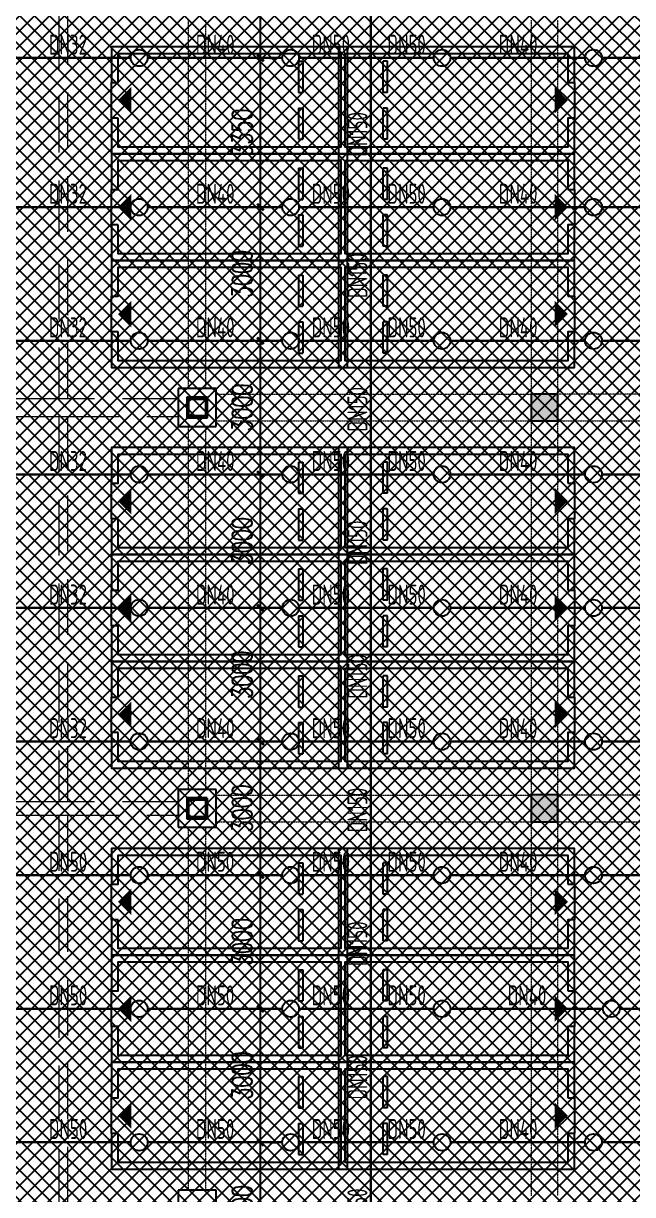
# Model space of a CAD drawing. Extents: x 6824721 to 16538177, y 2478193 to 6665639.
# Drawn here: x 8780966 to 8794641, y 2838028 to 2864327 of the extents above; entities that cross this region are included whole.
import ezdxf

# ---------------------------------------------------------------- set-up
doc = ezdxf.new("R2010")
doc.units = 0
doc.header["$LTSCALE"] = 10
doc.linetypes.add('DASH', pattern=[0.35, 0.25, -0.1])
doc.linetypes.add('短虚线', pattern=[187.5, 125, -62.5])
for name, color, linetype in [('0-wo', 8, 'Continuous'), ('00-停车位', 67, 'Continuous'), ('PUB_HATCH', 8, 'Continuous'), ('S-梁-虚线', 4, 'DASH'), ('W-EQUIP_喷头', 7, 'Continuous'), ('W-PIPE-喷淋中', 6, 'Continuous'), ('W-TEXT_喷淋', 7, 'Continuous'), ('W-TWT_DIM', 3, 'Continuous')]:
    doc.layers.add(name, color=color, linetype=linetype)
doc.layers.add('钢梁', color=141, linetype='Continuous', lineweight=18)
doc.styles.add('_TCH_DIM_T3', font='SIMPLEX', dxfattribs={"width": 0.705882, "bigfont": 'GBCBIG'})
doc.styles.add('_TWT_PIPEDN', font='TSSDENG', dxfattribs={"width": 0.8, "height": 3.5, "bigfont": 'TSSDCHN'})
doc.dimstyles.new('_TWT_ARCH&&150', dxfattribs={"dimtxt": 446.25, "dimasz": 150, "dimexe": 375, "dimexo": 450, "dimgap": 189.375, "dimtad": 1, "dimdec": 0, "dimzin": 0, "dimdsep": 46, "dimtxsty": '_TCH_DIM_T3', "dimblk": 'ARCHTICK', "dimcen": 0.09, "dimclrt": 7, "dimazin": 2, "dimtfac": 1, "dimtdec": 0, "dimtix": 1, "dimtmove": 2, "dimatfit": 3, "dimfxl": 0, "dimtolj": 1, "dimtzin": 0, "dimarcsym": 0})

# ---------------------------------------------------------------- blocks, each defined once
blk = doc.blocks.new('车位2400x5300')
at = {"layer": '00-停车位', "color": 251}
for p, q in [((-875, -1000), (-175, -1000)), ((-875, -1100), (-875, -1000)), ((-175, -1100), (-175, -1000)), ((175, -1000), (875, -1000)), ((175, -1100), (175, -1000)), ((875, -1100), (875, -1000)), ((-875, -1100), (-175, -1100)), ((175, -1100), (875, -1100)), ((400, -5300), (-400, -5300))]:
    blk.add_line(p, q, dxfattribs=at)
blk.add_lwpolyline([(400, -5150), (400, -5300), (1200, -5300), (1200, 0), (-1200, 0), (-1200, -5300), (-400, -5300), (-400, -5150), (-1050, -5150), (-1050, -150), (1050, -150), (1050, -5150), (400, -5150)], dxfattribs=at)
blk.add_lwpolyline([(0, -5150, 0, 600, 0), (0, -4850, 600, 600, 0)], format="xyseb", dxfattribs=at)
blk = doc.blocks.new('_FZH')
blk.add_lwpolyline([(-0.5, -0.5), (0.5, -0.5), (0.5, 0.5), (-0.5, 0.5)], close=True)
at = {"layer": 'PUB_HATCH'}
blk.add_solid([(-0.5, -0.5), (0.5, -0.5), (-0.5, 0.5), (0.5, 0.5)], dxfattribs=at)
blk = doc.blocks.new('LIANGMOBAN')
at = {"layer": 'S-梁-虚线', "color": 8, "lineweight": 18}
for p, q in [((1915191, 150428), (1915191, 142153)), ((1915591, 142153), (1915591, 150428)), ((1922891, 150428), (1922891, 142028)), ((1923491, 142028), (1923491, 150428)), ((1915816, 142028), (1922891, 142028)), ((1930691, 142028), (1923491, 142028)), ((1915191, 141303), (1915191, 133153)), ((1915591, 133153), (1915591, 141303)), ((1915816, 141428), (1922891, 141428)), ((1922891, 141428), (1922891, 133028)), ((1923491, 133028), (1923491, 141428)), ((1923491, 141428), (1930691, 141428)), ((1915816, 133028), (1922891, 133028)), ((1930691, 133028), (1923491, 133028)), ((1915191, 132303), (1915191, 124153)), ((1915591, 124153), (1915591, 132303)), ((1915816, 132428), (1922891, 132428)), ((1922891, 132428), (1922891, 124028)), ((1923491, 124028), (1923491, 132428)), ((1923491, 132428), (1930691, 132428))]:
    blk.add_line(p, q, dxfattribs=at)
at = {"layer": '钢梁', "color": 8, "linetype": '短虚线', "lineweight": 18}
for p, q in [((1912291, 150578), (1912291, 141928)), ((1912491, 141928), (1912491, 150578)), ((1912391, 141928), (1909391, 141928)), ((1914966, 141928), (1912391, 141928)), ((1909391, 141528), (1912391, 141528)), ((1912291, 141528), (1912291, 132878)), ((1912391, 141528), (1914966, 141528)), ((1912491, 132878), (1912491, 141528)), ((1912391, 132878), (1909391, 132878)), ((1914966, 132878), (1912391, 132878)), ((1909391, 132578), (1912391, 132578)), ((1912291, 132578), (1912291, 123878)), ((1912391, 132578), (1914966, 132578)), ((1912491, 123878), (1912491, 132578))]:
    blk.add_line(p, q, dxfattribs=at)
blk = doc.blocks.new('_ArchTick')
at = {"color": 0, "linetype": 'ByBlock', "const_width": 0.4}
blk.add_lwpolyline([(-0.5, -0.5), (0.5, 0.5)], dxfattribs=at)
blk = doc.blocks.new('*D1088')
at = {"layer": 'Defpoints', "color": 0, "transparency": 16777216}
for p in [(8786046, 2839201), (8786287, 2839201), (8786046, 2836201)]:
    blk.add_point(p, dxfattribs=at)
at = {"layer": 'W-TWT_DIM', "color": 0, "lineweight": -2, "transparency": 16777216}
for p, q in [((8786287, 2836201), (8786287, 2839201)), ((8786496, 2839201), (8786662, 2839201)), ((8786496, 2836201), (8786662, 2836201))]:
    blk.add_line(p, q, dxfattribs=at)
at = {"layer": 'W-TWT_DIM', "color": 0, "lineweight": -2, "transparency": 16777216, "xscale": 150, "yscale": 150, "zscale": 150}
for p, rotation in [((8786287, 2839201), 90), ((8786287, 2836201), 270)]:
    blk.add_blockref('_ArchTick', p, dxfattribs=dict(at, rotation=rotation))
at = {"layer": 'W-TWT_DIM', "color": 7, "transparency": 16777216, "insert": (8785875, 2837701), "char_height": 446.2, "attachment_point": 5, "rotation": 90, "style": '_TCH_DIM_T3'}
blk.add_mtext('\\A1;3000', dxfattribs=at)
blk = doc.blocks.new('*D1089')
at = {"layer": 'Defpoints', "color": 0, "transparency": 16777216}
for p in [(8786046, 2842201), (8786287, 2842201), (8786046, 2839201)]:
    blk.add_point(p, dxfattribs=at)
at = {"layer": 'W-TWT_DIM', "color": 0, "lineweight": -2, "transparency": 16777216}
for p, q in [((8786287, 2839201), (8786287, 2842201)), ((8786496, 2842201), (8786662, 2842201)), ((8786496, 2839201), (8786662, 2839201))]:
    blk.add_line(p, q, dxfattribs=at)
at = {"layer": 'W-TWT_DIM', "color": 0, "lineweight": -2, "transparency": 16777216, "xscale": 150, "yscale": 150, "zscale": 150}
for p, rotation in [((8786287, 2842201), 90), ((8786287, 2839201), 270)]:
    blk.add_blockref('_ArchTick', p, dxfattribs=dict(at, rotation=rotation))
at = {"layer": 'W-TWT_DIM', "color": 7, "transparency": 16777216, "insert": (8785875, 2840701), "char_height": 446.2, "attachment_point": 5, "rotation": 90, "style": '_TCH_DIM_T3'}
blk.add_mtext('\\A1;3000', dxfattribs=at)
blk = doc.blocks.new('*D1090')
at = {"layer": 'Defpoints', "color": 0, "transparency": 16777216}
for p in [(8786046, 2845201), (8786287, 2845201), (8786046, 2842201)]:
    blk.add_point(p, dxfattribs=at)
at = {"layer": 'W-TWT_DIM', "color": 0, "lineweight": -2, "transparency": 16777216}
for p, q in [((8786287, 2842201), (8786287, 2845201)), ((8786496, 2845201), (8786662, 2845201)), ((8786496, 2842201), (8786662, 2842201))]:
    blk.add_line(p, q, dxfattribs=at)
at = {"layer": 'W-TWT_DIM', "color": 0, "lineweight": -2, "transparency": 16777216, "xscale": 150, "yscale": 150, "zscale": 150}
for p, rotation in [((8786287, 2845201), 90), ((8786287, 2842201), 270)]:
    blk.add_blockref('_ArchTick', p, dxfattribs=dict(at, rotation=rotation))
at = {"layer": 'W-TWT_DIM', "color": 7, "transparency": 16777216, "insert": (8785875, 2843701), "char_height": 446.2, "attachment_point": 5, "rotation": 90, "style": '_TCH_DIM_T3'}
blk.add_mtext('\\A1;3000', dxfattribs=at)
blk = doc.blocks.new('*D1091')
at = {"layer": 'Defpoints', "color": 0, "transparency": 16777216}
for p in [(8786046, 2848201), (8786287, 2848201), (8786046, 2845201)]:
    blk.add_point(p, dxfattribs=at)
at = {"layer": 'W-TWT_DIM', "color": 0, "lineweight": -2, "transparency": 16777216}
for p, q in [((8786287, 2845201), (8786287, 2848201)), ((8786496, 2848201), (8786662, 2848201)), ((8786496, 2845201), (8786662, 2845201))]:
    blk.add_line(p, q, dxfattribs=at)
at = {"layer": 'W-TWT_DIM', "color": 0, "lineweight": -2, "transparency": 16777216, "xscale": 150, "yscale": 150, "zscale": 150}
for p, rotation in [((8786287, 2848201), 90), ((8786287, 2845201), 270)]:
    blk.add_blockref('_ArchTick', p, dxfattribs=dict(at, rotation=rotation))
at = {"layer": 'W-TWT_DIM', "color": 7, "transparency": 16777216, "insert": (8785875, 2846701), "char_height": 446.2, "attachment_point": 5, "rotation": 90, "style": '_TCH_DIM_T3'}
blk.add_mtext('\\A1;3000', dxfattribs=at)
blk = doc.blocks.new('*D1092')
at = {"layer": 'Defpoints', "color": 0, "transparency": 16777216}
for p in [(8786046, 2851201), (8786287, 2851201), (8786046, 2848201)]:
    blk.add_point(p, dxfattribs=at)
at = {"layer": 'W-TWT_DIM', "color": 0, "lineweight": -2, "transparency": 16777216}
for p, q in [((8786287, 2848201), (8786287, 2851201)), ((8786496, 2851201), (8786662, 2851201)), ((8786496, 2848201), (8786662, 2848201))]:
    blk.add_line(p, q, dxfattribs=at)
at = {"layer": 'W-TWT_DIM', "color": 0, "lineweight": -2, "transparency": 16777216, "xscale": 150, "yscale": 150, "zscale": 150}
for p, rotation in [((8786287, 2851201), 90), ((8786287, 2848201), 270)]:
    blk.add_blockref('_ArchTick', p, dxfattribs=dict(at, rotation=rotation))
at = {"layer": 'W-TWT_DIM', "color": 7, "transparency": 16777216, "insert": (8785875, 2849701), "char_height": 446.2, "attachment_point": 5, "rotation": 90, "style": '_TCH_DIM_T3'}
blk.add_mtext('\\A1;3000', dxfattribs=at)
blk = doc.blocks.new('*D1093')
at = {"layer": 'Defpoints', "color": 0, "transparency": 16777216}
for p in [(8786046, 2854201), (8786287, 2854201), (8786046, 2851201)]:
    blk.add_point(p, dxfattribs=at)
at = {"layer": 'W-TWT_DIM', "color": 0, "lineweight": -2, "transparency": 16777216}
for p, q in [((8786287, 2851201), (8786287, 2854201)), ((8786496, 2854201), (8786662, 2854201)), ((8786496, 2851201), (8786662, 2851201))]:
    blk.add_line(p, q, dxfattribs=at)
at = {"layer": 'W-TWT_DIM', "color": 0, "lineweight": -2, "transparency": 16777216, "xscale": 150, "yscale": 150, "zscale": 150}
for p, rotation in [((8786287, 2854201), 90), ((8786287, 2851201), 270)]:
    blk.add_blockref('_ArchTick', p, dxfattribs=dict(at, rotation=rotation))
at = {"layer": 'W-TWT_DIM', "color": 7, "transparency": 16777216, "insert": (8785875, 2852701), "char_height": 446.2, "attachment_point": 5, "rotation": 90, "style": '_TCH_DIM_T3'}
blk.add_mtext('\\A1;3000', dxfattribs=at)
blk = doc.blocks.new('*D1094')
at = {"layer": 'Defpoints', "color": 0, "transparency": 16777216}
for p in [(8786046, 2857201), (8786287, 2857201), (8786046, 2854201)]:
    blk.add_point(p, dxfattribs=at)
at = {"layer": 'W-TWT_DIM', "color": 0, "lineweight": -2, "transparency": 16777216}
for p, q in [((8786287, 2854201), (8786287, 2857201)), ((8786496, 2857201), (8786662, 2857201)), ((8786496, 2854201), (8786662, 2854201))]:
    blk.add_line(p, q, dxfattribs=at)
at = {"layer": 'W-TWT_DIM', "color": 0, "lineweight": -2, "transparency": 16777216, "xscale": 150, "yscale": 150, "zscale": 150}
for p, rotation in [((8786287, 2857201), 90), ((8786287, 2854201), 270)]:
    blk.add_blockref('_ArchTick', p, dxfattribs=dict(at, rotation=rotation))
at = {"layer": 'W-TWT_DIM', "color": 7, "transparency": 16777216, "insert": (8785875, 2855701), "char_height": 446.2, "attachment_point": 5, "rotation": 90, "style": '_TCH_DIM_T3'}
blk.add_mtext('\\A1;3000', dxfattribs=at)
blk = doc.blocks.new('*D1095')
at = {"layer": 'Defpoints', "color": 0, "transparency": 16777216}
for p in [(8786046, 2860201), (8786287, 2860201), (8786046, 2857201)]:
    blk.add_point(p, dxfattribs=at)
at = {"layer": 'W-TWT_DIM', "color": 0, "lineweight": -2, "transparency": 16777216}
for p, q in [((8786287, 2857201), (8786287, 2860201)), ((8786496, 2860201), (8786662, 2860201)), ((8786496, 2857201), (8786662, 2857201))]:
    blk.add_line(p, q, dxfattribs=at)
at = {"layer": 'W-TWT_DIM', "color": 0, "lineweight": -2, "transparency": 16777216, "xscale": 150, "yscale": 150, "zscale": 150}
for p, rotation in [((8786287, 2860201), 90), ((8786287, 2857201), 270)]:
    blk.add_blockref('_ArchTick', p, dxfattribs=dict(at, rotation=rotation))
at = {"layer": 'W-TWT_DIM', "color": 7, "transparency": 16777216, "insert": (8785875, 2858701), "char_height": 446.2, "attachment_point": 5, "rotation": 90, "style": '_TCH_DIM_T3'}
blk.add_mtext('\\A1;3000', dxfattribs=at)
blk = doc.blocks.new('*D1096')
at = {"layer": 'Defpoints', "color": 0, "transparency": 16777216}
for p in [(8786046, 2863551), (8786287, 2863551), (8786046, 2860201)]:
    blk.add_point(p, dxfattribs=at)
at = {"layer": 'W-TWT_DIM', "color": 0, "lineweight": -2, "transparency": 16777216}
for p, q in [((8786287, 2860201), (8786287, 2863551)), ((8786496, 2863551), (8786662, 2863551)), ((8786496, 2860201), (8786662, 2860201))]:
    blk.add_line(p, q, dxfattribs=at)
at = {"layer": 'W-TWT_DIM', "color": 0, "lineweight": -2, "transparency": 16777216, "xscale": 150, "yscale": 150, "zscale": 150}
for p, rotation in [((8786287, 2863551), 90), ((8786287, 2860201), 270)]:
    blk.add_blockref('_ArchTick', p, dxfattribs=dict(at, rotation=rotation))
at = {"layer": 'W-TWT_DIM', "color": 7, "transparency": 16777216, "insert": (8785875, 2861876), "char_height": 446.2, "attachment_point": 5, "rotation": 90, "style": '_TCH_DIM_T3'}
blk.add_mtext('\\A1;3350', dxfattribs=at)
blk = doc.blocks.new('*D1097')
at = {"layer": 'Defpoints', "color": 0, "transparency": 16777216}
for p in [(8786046, 2866951), (8786287, 2866951), (8786046, 2863551)]:
    blk.add_point(p, dxfattribs=at)
at = {"layer": 'W-TWT_DIM', "color": 0, "lineweight": -2, "transparency": 16777216}
for p, q in [((8786287, 2863551), (8786287, 2866951)), ((8786496, 2866951), (8786662, 2866951)), ((8786496, 2863551), (8786662, 2863551))]:
    blk.add_line(p, q, dxfattribs=at)
at = {"layer": 'W-TWT_DIM', "color": 0, "lineweight": -2, "transparency": 16777216, "xscale": 150, "yscale": 150, "zscale": 150}
for p, rotation in [((8786287, 2866951), 90), ((8786287, 2863551), 270)]:
    blk.add_blockref('_ArchTick', p, dxfattribs=dict(at, rotation=rotation))
at = {"layer": 'W-TWT_DIM', "color": 7, "transparency": 16777216, "insert": (8785875, 2865251), "char_height": 446.2, "attachment_point": 5, "rotation": 90, "style": '_TCH_DIM_T3'}
blk.add_mtext('\\A1;3400', dxfattribs=at)
blk = doc.blocks.new('$TwtSys$00000125')
blk.add_circle((0, 0, 0), 1)

msp = doc.modelspace()

# ---------------------------------------------------------------- hatches: boundary and pattern name
h = msp.add_hatch()
h.set_pattern_fill('ANSI37', color=8, scale=150)
h.set_pattern_definition([(45, (8303016.86, 2710265.2), (-168.3798, 168.3798), []), (135, (8303016.86, 2710265.2), (-168.3798, -168.3798), [])])
h.paths.add_polyline_path([(8824414.1, 2949451.5), (8824414.1, 2935151.5), (8842714.1, 2935151.5), (8842714.1, 2879526.5), (8827964.1, 2879526.5), (8827964.1, 2881476.5), (8830839.1, 2881476.5), (8830939.1, 2886876.5), (8804334.6, 2886876.5), (8804142.3, 2820149.7), (8833564.1, 2820152.3), (8833564.1, 2817714.5), (8841204.8, 2810768), (8839163.9, 2808501.4), (8843102.6, 2804955), (8820829.2, 2780217.9), (8820829.2, 2770055.4), (8785124.6, 2730401.5), (8708264.1, 2730401.5), (8708264.1, 2736351.5), (8695014.1, 2750701.5), (8695014.1, 2775001.5), (8703014.1, 2775002.8), (8703014.1, 2949451.5), (8712039.3, 2949451.5)])

# ---------------------------------------------------------------- linework, layer by layer
at = {"layer": '0-wo', "color": 8}
for p, q in [((8785289.1, 2856126.5), (8784439.1, 2856126.5)), ((8784439.1, 2856126.5), (8784439.1, 2855276.5)), ((8785289.1, 2855276.5), (8785289.1, 2856126.5)), ((8784439.1, 2855276.5), (8785289.1, 2855276.5)), ((8785289.1, 2847126.5), (8784439.1, 2847126.5)), ((8784439.1, 2847126.5), (8784439.1, 2846276.5)), ((8785289.1, 2846276.5), (8785289.1, 2847126.5)), ((8784439.1, 2846276.5), (8785289.1, 2846276.5)), ((8785289.1, 2838126.5), (8784439.1, 2838126.5)), ((8784439.1, 2838126.5), (8784439.1, 2837276.5)), ((8785289.1, 2837276.5), (8785289.1, 2838126.5))]:
    msp.add_line(p, q, dxfattribs=at)
at = {"layer": '0-wo', "color": 8, "lineweight": 35}
for points in [[(8785089.1, 2855926.5), (8784639.1, 2855926.5), (8784639.1, 2855476.5), (8785089.1, 2855476.5)], [(8785059.1, 2855506.5), (8784669.1, 2855506.5), (8784669.1, 2855896.5), (8785059.1, 2855896.5)], [(8785089.1, 2846926.5), (8784639.1, 2846926.5), (8784639.1, 2846476.5), (8785089.1, 2846476.5)], [(8785059.1, 2846506.5), (8784669.1, 2846506.5), (8784669.1, 2846896.5), (8785059.1, 2846896.5)]]:
    msp.add_lwpolyline(points, close=True, dxfattribs=at)
at = {"layer": 'W-PIPE-喷淋中', "ltscale": 1.5, "const_width": 52.5}
for points in [[(8788764.1, 2863551.5), (8788764.1, 2866951.5)], [(8780551.6, 2863551.5), (8783376.6, 2863551.5)], [(8783751.6, 2863551.5), (8786776.6, 2863551.5)], [(8787151.6, 2863551.5), (8788764.1, 2863551.5)], [(8788764.1, 2863551.5), (8790176.6, 2863551.5)], [(8788764.1, 2860201.5), (8788764.1, 2863551.5)], [(8790551.6, 2863551.5), (8793576.6, 2863551.5)], [(8793951.6, 2863551.5), (8796476.6, 2863551.5)], [(8780551.6, 2860201.5), (8783376.6, 2860201.5)], [(8783751.6, 2860201.5), (8786776.6, 2860201.5)], [(8787151.6, 2860201.5), (8788764.1, 2860201.5)], [(8788764.1, 2857201.5), (8788764.1, 2860201.5)], [(8788764.1, 2860201.5), (8790176.6, 2860201.5)], [(8790551.6, 2860201.5), (8793576.6, 2860201.5)], [(8793951.6, 2860201.5), (8796476.6, 2860201.5)], [(8780551.6, 2857201.5), (8783376.6, 2857201.5)], [(8783751.6, 2857201.5), (8786776.6, 2857201.5)], [(8787151.6, 2857201.5), (8788764.1, 2857201.5)], [(8788764.1, 2854201.5), (8788764.1, 2857201.5)], [(8788764.1, 2857201.5), (8790176.6, 2857201.5)], [(8790551.6, 2857201.5), (8793576.6, 2857201.5)], [(8793951.6, 2857201.5), (8796476.6, 2857201.5)], [(8780551.6, 2854201.5), (8783376.6, 2854201.5)], [(8783751.6, 2854201.5), (8786776.6, 2854201.5)], [(8787151.6, 2854201.5), (8788764.1, 2854201.5)], [(8788764.1, 2851201.5), (8788764.1, 2854201.5)], [(8788764.1, 2854201.5), (8790176.6, 2854201.5)], [(8790551.6, 2854201.5), (8793576.6, 2854201.5)], [(8793951.6, 2854201.5), (8796476.6, 2854201.5)], [(8780551.6, 2851201.5), (8783376.6, 2851201.5)], [(8783751.6, 2851201.5), (8786776.6, 2851201.5)], [(8787151.6, 2851201.5), (8788764.1, 2851201.5)], [(8788764.1, 2851201.5), (8790176.6, 2851201.5)], [(8788764.1, 2848201.5), (8788764.1, 2851201.5)], [(8790551.6, 2851201.5), (8793576.6, 2851201.5)], [(8793951.6, 2851201.5), (8796476.6, 2851201.5)], [(8780551.6, 2848201.5), (8783376.6, 2848201.5)], [(8783751.6, 2848201.5), (8786776.6, 2848201.5)], [(8787151.6, 2848201.5), (8788764.1, 2848201.5)], [(8788764.1, 2848201.5), (8790176.6, 2848201.5)], [(8788764.1, 2845201.5), (8788764.1, 2848201.5)], [(8790551.6, 2848201.5), (8793576.6, 2848201.5)], [(8793951.6, 2848201.5), (8796476.6, 2848201.5)], [(8780551.6, 2845201.5), (8783376.6, 2845201.5)], [(8783751.6, 2845201.5), (8786776.6, 2845201.5)], [(8787151.6, 2845201.5), (8788764.1, 2845201.5)], [(8788764.1, 2845201.5), (8790176.6, 2845201.5)], [(8788764.1, 2842201.5), (8788764.1, 2845201.5)], [(8790551.6, 2845201.5), (8793576.6, 2845201.5)], [(8793951.6, 2845201.5), (8796476.6, 2845201.5)], [(8780551.6, 2842201.5), (8783376.6, 2842201.5)], [(8783751.6, 2842201.5), (8786776.6, 2842201.5)], [(8787151.6, 2842201.5), (8788764.1, 2842201.5)], [(8788764.1, 2839201.5), (8788764.1, 2842201.5)], [(8788764.1, 2842201.5), (8790176.6, 2842201.5)], [(8790551.6, 2842201.5), (8793976.6, 2842201.5)], [(8794351.6, 2842201.5), (8796476.6, 2842201.5)], [(8780551.6, 2839201.5), (8783376.6, 2839201.5)], [(8783751.6, 2839201.5), (8786776.6, 2839201.5)], [(8787151.6, 2839201.5), (8788764.1, 2839201.5)], [(8788764.1, 2839201.5), (8790176.6, 2839201.5)], [(8788764.1, 2836201.5), (8788764.1, 2839201.5)], [(8790551.6, 2839201.5), (8793576.6, 2839201.5)], [(8793951.6, 2839201.5), (8796476.6, 2839201.5)]]:
    msp.add_lwpolyline(points, dxfattribs=at)

# ---------------------------------------------------------------- block references
at = {"layer": '0-wo', "color": 8}
for p, rotation in [((8788239.1, 2862601.5), 270), ((8788039.1, 2862601.5), 90), ((8788239.1, 2860201.5), 270), ((8788039.1, 2860201.5), 90), ((8788239.1, 2857801.5), 270), ((8788039.1, 2857801.5), 90), ((8788239.1, 2853601.5), 270), ((8788039.1, 2853601.5), 90), ((8788239.1, 2851201.5), 270), ((8788039.1, 2851201.5), 90), ((8788239.1, 2848801.5), 270), ((8788039.1, 2848801.5), 90), ((8788239.1, 2844601.5), 270), ((8788039.1, 2844601.5), 90), ((8788239.1, 2842201.5), 270), ((8788039.1, 2842201.5), 90), ((8788239.1, 2839801.5), 270), ((8788039.1, 2839801.5), 90)]:
    msp.add_blockref('车位2400x5300', p, dxfattribs=dict(at, rotation=rotation))
at = {"layer": '0-wo', "color": 8, "xscale": 600, "yscale": 600, "zscale": 600, "rotation": 90}
for p in [(8792664.1, 2855701.5), (8792664.1, 2846701.5)]:
    msp.add_blockref('_FZH', p, dxfattribs=at)
at = {"layer": 'W-EQUIP_喷头', "xscale": 187.5, "yscale": 187.5, "zscale": 187.5}
for p in [(8783564.1, 2863551.5), (8786964.1, 2863551.5), (8790364.1, 2863551.5), (8793764.1, 2863551.5), (8783564.1, 2860201.5), (8786964.1, 2860201.5), (8790364.1, 2860201.5), (8793764.1, 2860201.5), (8783564.1, 2857201.5), (8786964.1, 2857201.5), (8790364.1, 2857201.5), (8793764.1, 2857201.5), (8783564.1, 2854201.5), (8786964.1, 2854201.5), (8790364.1, 2854201.5), (8793764.1, 2854201.5), (8783564.1, 2851201.5), (8786964.1, 2851201.5), (8790364.1, 2851201.5), (8793764.1, 2851201.5), (8783564.1, 2848201.5), (8786964.1, 2848201.5), (8790364.1, 2848201.5), (8793764.1, 2848201.5), (8783564.1, 2845201.5), (8786964.1, 2845201.5), (8790364.1, 2845201.5), (8793764.1, 2845201.5), (8783564.1, 2842201.5), (8786964.1, 2842201.5), (8790364.1, 2842201.5), (8794164.1, 2842201.5), (8783564.1, 2839201.5), (8786964.1, 2839201.5), (8790364.1, 2839201.5), (8793764.1, 2839201.5)]:
    msp.add_blockref('$TwtSys$00000125', p, dxfattribs=at)
at = {"layer": '钢梁', "color": 6}
msp.add_blockref('LIANGMOBAN', (6869472.7, 2713973), dxfattribs=at)

# ---------------------------------------------------------------- texts
at = {"layer": 'W-TEXT_喷淋', "style": '_TWT_PIPEDN', "width": 0.64}
for s, p in [('DN32', (8781537.6, 2863626.5)), ('DN40', (8784837.6, 2863626.5)), ('DN50', (8787437.6, 2863626.5)), ('DN50', (8789137.6, 2863626.5)), ('DN40', (8791637.6, 2863626.5)), ('DN32', (8781537.6, 2860276.5)), ('DN40', (8784837.6, 2860276.5)), ('DN50', (8787437.6, 2860276.5)), ('DN50', (8789137.6, 2860276.5)), ('DN40', (8791637.6, 2860276.5)), ('DN32', (8781537.6, 2857276.5)), ('DN40', (8784837.6, 2857276.5)), ('DN50', (8787437.6, 2857276.5)), ('DN50', (8789137.6, 2857276.5)), ('DN40', (8791637.6, 2857276.5)), ('DN32', (8781537.6, 2854276.5)), ('DN40', (8784837.6, 2854276.5)), ('DN50', (8787437.6, 2854276.5)), ('DN50', (8789137.6, 2854276.5)), ('DN40', (8791637.6, 2854276.5)), ('DN32', (8781537.6, 2851276.5)), ('DN40', (8784837.6, 2851276.5)), ('DN50', (8787437.6, 2851276.5)), ('DN50', (8789137.6, 2851276.5)), ('DN40', (8791637.6, 2851276.5)), ('DN32', (8781537.6, 2848276.5)), ('DN40', (8784837.6, 2848276.5)), ('DN50', (8787437.6, 2848276.5)), ('DN50', (8789137.6, 2848276.5)), ('DN40', (8791637.6, 2848276.5)), ('DN50', (8781537.6, 2845276.5)), ('DN50', (8784837.6, 2845276.5)), ('DN50', (8787437.6, 2845276.5)), ('DN50', (8789137.6, 2845276.5)), ('DN40', (8791637.6, 2845276.5)), ('DN50', (8781537.6, 2842276.5)), ('DN50', (8784837.6, 2842276.5)), ('DN50', (8787437.6, 2842276.5)), ('DN50', (8789137.6, 2842276.5)), ('DN40', (8791837.6, 2842276.5)), ('DN50', (8781537.6, 2839276.5)), ('DN50', (8784837.6, 2839276.5)), ('DN50', (8787437.6, 2839276.5)), ('DN50', (8789137.6, 2839276.5)), ('DN40', (8791637.6, 2839276.5))]:
    msp.add_text(s, height=450, dxfattribs=at).set_placement(p)
for p in [(8788689.1, 2861339.2), (8788689.1, 2858164.2), (8788689.1, 2855164.2), (8788689.1, 2852164.2), (8788689.1, 2849164.2), (8788689.1, 2846164.2), (8788689.1, 2843164.2), (8788689.1, 2840164.2), (8788689.1, 2837164.2)]:
    msp.add_text('DN150', height=450, rotation=90, dxfattribs=at).set_placement(p)

# ---------------------------------------------------------------- dimensions: what is measured, and where the dimension line sits
at = {"layer": 'W-TWT_DIM'}
for p1, p2, picture, middle in [((8786046, 2863551.5), (8786046, 2866951.5), '*D1097', (8785874.8, 2865251.5)), ((8786046, 2860201.5), (8786046, 2863551.5), '*D1096', (8785874.8, 2861876.5)), ((8786046, 2857201.5), (8786046, 2860201.5), '*D1095', (8785874.8, 2858701.5)), ((8786046, 2854201.5), (8786046, 2857201.5), '*D1094', (8785874.8, 2855701.5)), ((8786046, 2851201.5), (8786046, 2854201.5), '*D1093', (8785874.8, 2852701.5)), ((8786046, 2848201.5), (8786046, 2851201.5), '*D1092', (8785874.8, 2849701.5)), ((8786046, 2845201.5), (8786046, 2848201.5), '*D1091', (8785874.8, 2846701.5)), ((8786046, 2842201.5), (8786046, 2845201.5), '*D1090', (8785874.8, 2843701.5)), ((8786046, 2839201.5), (8786046, 2842201.5), '*D1089', (8785874.8, 2840701.5)), ((8786046, 2836201.5), (8786046, 2839201.5), '*D1088', (8785874.8, 2837701.5))]:
    dim = msp.add_aligned_dim(p1=p1, p2=p2, distance=-241.2, dimstyle='_TWT_ARCH&&150', dxfattribs=at)
    dim.commit()
    dim.dimension.update_dxf_attribs({"geometry": picture, "text_midpoint": middle})

doc.saveas('drawing.dxf')
